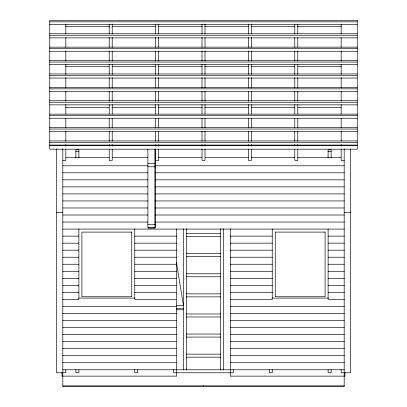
<?xml version="1.0" encoding="UTF-8"?>
<svg xmlns="http://www.w3.org/2000/svg" width="407" height="407" viewBox="0 0 407 407"><rect width="100%" height="100%" fill="white"/><g stroke="black" fill="none" stroke-linecap="round" stroke-linejoin="round"><path stroke-width="0.61" d="M49.751 21.856L357.249 21.856M49.751 24.466L357.249 24.466M65.634 26.44L109.473 26.44M112.011 26.44L155.912 26.43M158.394 26.44L202.233 26.43M204.767 26.43L248.606 26.44M251.088 26.43L294.989 26.44M297.527 26.44L341.366 26.44M49.751 33.75L357.249 33.75M49.751 35.256L357.249 35.256M49.751 37.866L357.249 37.866M49.751 47.146L357.249 47.146M49.751 48.657L357.249 48.657M49.751 51.267L357.249 51.267M49.751 60.546L357.249 60.546M49.751 62.052L357.249 62.052M49.751 64.662L357.249 64.662M65.817 66.646L108.964 66.646M112.134 66.646L155.912 66.646M158.45 66.646L202.233 66.646M204.767 66.646L248.55 66.646M251.088 66.646L294.866 66.646M298.036 66.646L341.183 66.646M49.751 73.947L357.249 73.947M49.751 75.453L357.249 75.453M49.751 78.063L357.249 78.063M49.751 87.342L357.249 87.342M49.751 88.848L357.249 88.848M49.751 91.463L357.249 91.463M49.751 100.743L357.249 100.743M49.751 102.249L357.249 102.249M49.751 104.858L357.249 104.858M65.817 107.509L108.964 107.509M112.134 107.509L155.912 107.509M158.45 107.509L202.233 107.509M204.767 107.509L248.55 107.509M251.088 107.509L294.866 107.509M298.036 107.509L341.183 107.509M49.751 114.138L357.249 114.138M49.751 115.649L357.249 115.649M49.751 118.259L357.249 118.259M49.751 127.539L357.249 127.539M49.751 129.044L357.249 129.044M49.751 131.659L357.249 131.659M49.751 140.939L357.249 140.939M49.751 142.445L357.249 142.445M49.751 145.055L357.249 145.055M49.751 145.721L357.249 145.721M75.88 151.501L78.892 151.501M328.108 151.501L331.12 151.501M65.99 157.402L109.183 157.402M112.357 157.402L147.924 157.402M158.72 157.402L201.913 157.402M205.087 157.402L248.28 157.402M251.455 157.402L294.643 157.402M297.817 157.402L341.01 157.402M62.815 160.389L65.827 160.389L65.827 149.074M344.185 160.389L341.173 160.389L341.173 149.074M147.894 163.69L155.265 163.69M62.815 165.776L147.924 165.776M154.909 165.776L344.185 165.776M147.894 166.794L155.265 166.794M62.815 172.807L147.924 172.807M154.909 172.807L344.185 172.807M62.815 179.843L147.924 179.843M154.909 179.843L344.185 179.843M62.815 186.879L147.924 186.879M154.909 186.879L344.185 186.879M62.815 193.91L147.924 193.91M154.909 193.91L344.185 193.91M62.815 200.946L147.924 200.946M154.909 200.946L344.185 200.946M62.815 207.982L147.924 207.982M154.909 207.982L344.185 207.982M56.451 212.668L62.815 212.668M344.185 212.668L350.549 212.668M62.815 215.013L147.924 215.013M154.909 215.013L344.185 215.013M62.815 222.049L147.924 222.049M154.909 222.049L344.185 222.049M147.894 224.73L155.265 224.73M148.229 227.742L154.93 227.742L154.93 149.196M62.815 229.08L344.185 229.08M186.416 233.572L220.584 233.572M62.815 236.116L78.892 236.116M134.763 236.116L176.704 236.116M230.296 236.116L272.237 236.116M328.108 236.116L344.185 236.116M186.416 236.584L220.584 236.584M62.815 243.152L78.892 243.152M134.763 243.152L176.704 243.152M230.296 243.152L272.237 243.152M328.108 243.152L344.185 243.152M62.815 250.183L78.892 250.183M134.763 250.183L176.704 250.183M230.296 250.183L272.237 250.183M328.108 250.183L344.185 250.183M186.416 253.668L220.584 253.668M186.416 256.685L220.584 256.685M62.815 257.219L78.892 257.219M134.763 257.219L176.704 257.219M230.296 257.219L272.237 257.219M328.108 257.219L344.185 257.219M62.815 264.255L78.892 264.255M134.763 264.255L176.704 264.255M230.296 264.255L272.237 264.255M328.108 264.255L344.185 264.255M62.815 271.286L78.892 271.286M134.763 271.286L176.704 271.286M230.296 271.286L272.237 271.286M328.108 271.286L344.185 271.286M186.416 273.769L220.584 273.769M186.416 276.78L220.584 276.78M62.815 278.322L78.892 278.322M134.763 278.322L176.704 278.322M230.296 278.322L272.237 278.322M328.108 278.322L344.185 278.322M62.815 285.358L78.892 285.358M134.763 285.358L176.704 285.358M230.296 285.358L272.237 285.358M328.108 285.358L344.185 285.358M62.815 292.389L78.892 292.389M134.763 292.389L176.704 292.389M230.296 292.389L272.237 292.389M328.108 292.389L344.185 292.389M186.416 293.864L220.584 293.864M186.416 296.881L220.584 296.881M78.632 298.087L134.946 298.087M272.054 298.087L328.368 298.087M62.815 299.425L78.892 299.425L78.892 228.917M176.704 299.425L134.763 299.425L134.763 228.917M230.296 299.425L272.237 299.425L272.237 228.917M344.185 299.425L328.108 299.425L328.108 228.917M176.47 305.321L183.404 305.321L176.394 262.113M62.815 306.461L176.704 306.461M230.296 306.461L344.185 306.461M176.47 308.333L183.404 308.333M176.47 309.808L183.404 309.808M62.815 313.492L176.704 313.492M230.296 313.492L344.185 313.492M186.416 313.965L220.584 313.965M186.416 316.977L220.584 316.977M62.815 320.528L176.704 320.528M230.296 320.528L344.185 320.528M62.815 327.564L176.704 327.564M230.296 327.564L344.185 327.564M186.416 334.061L220.584 334.061M62.815 334.595L176.704 334.595M230.296 334.595L344.185 334.595M186.416 337.077L220.584 337.077M62.815 341.631L176.704 341.631M230.296 341.631L344.185 341.631M62.815 348.667L176.704 348.667M230.296 348.667L344.185 348.667M186.416 354.156L220.584 354.156M62.815 355.698L176.704 355.698M230.296 355.698L344.185 355.698M186.416 357.173L220.584 357.173M62.815 362.734L176.704 362.734M230.296 362.734L344.185 362.734M62.815 369.77L344.185 369.77M62.815 385.846L344.185 385.846M350.549 148.947L350.549 372.781L341.173 372.781L341.173 369.607M344.988 372.329L344.988 376.134L230.296 376.134L230.296 228.917M344.185 148.947L344.185 386.65L62.815 386.65L62.815 148.947M341.173 24.12L341.173 34.056M341.173 37.586L341.173 47.385M341.173 50.941L341.173 61.116M341.173 64.296L341.173 74.471M341.173 77.651L341.173 88.009M341.173 91.178L341.173 101.333M341.173 104.507L341.173 114.026M341.173 118.345L341.173 127.884M341.173 131.064L341.173 141.321M341.173 144.495L341.173 146.098M331.12 158.018L331.12 149.761L328.108 149.761L328.108 158.018M331.12 369.607L331.12 372.781L328.108 372.781L328.108 369.607M297.792 24.12L297.792 34.056M297.792 37.586L297.792 47.385M297.792 50.941L297.792 61.116M297.792 64.296L297.792 74.471M297.792 77.651L297.792 88.009M297.792 91.178L297.792 101.333M297.792 104.507L297.792 114.026M297.792 118.345L297.792 127.884M297.792 131.064L297.792 141.321M297.792 144.495L297.792 146.098M297.792 149.074L297.792 160.389L294.78 160.389L294.78 149.074M294.78 24.12L294.78 34.056M294.78 37.586L294.78 47.385M294.78 50.941L294.78 61.116M294.78 64.296L294.78 74.471M294.78 77.651L294.78 88.009M294.78 91.178L294.78 101.333M294.78 104.507L294.78 114.026M294.78 118.345L294.78 127.884M294.78 131.064L294.78 141.321M294.78 144.495L294.78 146.098M272.237 369.607L272.237 372.781L269.22 372.781L269.22 369.607M251.399 24.12L251.399 34.056M251.399 37.586L251.399 47.385M251.399 50.941L251.399 61.116M251.399 64.296L251.399 74.471M251.399 77.651L251.399 88.009M251.399 91.178L251.399 101.333M251.399 104.507L251.399 114.026M251.399 118.345L251.399 127.884M251.399 131.064L251.399 141.321M251.399 144.495L251.399 146.098M251.399 149.074L251.399 160.389L248.387 160.389L248.387 149.074M248.387 24.12L248.387 34.056M248.387 37.586L248.387 47.385M248.387 50.941L248.387 61.116M248.387 64.296L248.387 74.471M248.387 77.651L248.387 88.009M248.387 91.178L248.387 101.333M248.387 104.507L248.387 114.026M248.387 118.345L248.387 127.884M248.387 131.064L248.387 141.321M248.387 144.495L248.387 146.098M233.313 369.607L233.313 372.781L173.687 372.781L173.687 369.607M223.596 228.688L223.596 370.075M220.584 228.688L220.584 370.075M205.006 24.12L205.006 34.056M205.006 37.586L205.006 47.385M205.006 50.941L205.006 61.116M205.006 64.296L205.006 74.471M205.006 77.651L205.006 88.009M205.006 91.178L205.006 101.333M205.006 104.507L205.006 114.026M205.006 118.345L205.006 127.884M205.006 131.064L205.006 141.321M205.006 144.495L205.006 146.098M205.006 149.074L205.006 160.389L201.994 160.389L201.994 149.074M203.5 385.846L203.5 386.65M201.994 24.12L201.994 34.056M201.994 37.586L201.994 47.385M201.994 50.941L201.994 61.116M201.994 64.296L201.994 74.471M201.994 77.651L201.994 88.009M201.994 91.178L201.994 101.333M201.994 104.507L201.994 114.026M201.994 118.345L201.994 127.884M201.994 131.064L201.994 141.321M201.994 144.495L201.994 146.098M186.416 228.688L186.416 370.075M183.404 228.688L183.404 370.075M176.704 228.917L176.704 376.134L62.012 376.134L62.012 372.329M158.613 24.12L158.613 34.056M158.613 37.586L158.613 47.385M158.613 50.941L158.613 61.116M158.613 64.296L158.613 74.471M158.613 77.651L158.613 88.009M158.613 91.178L158.613 101.333M158.613 104.507L158.613 114.026M158.613 118.345L158.613 127.884M158.613 131.064L158.613 141.321M158.613 144.495L158.613 146.098M158.613 149.074L158.613 160.389L155.601 160.389L155.601 149.074M155.601 24.12L155.601 34.056M155.601 37.586L155.601 47.385M155.601 50.941L155.601 61.116M155.601 64.296L155.601 74.471M155.601 77.651L155.601 88.009M155.601 91.178L155.601 101.333M155.601 104.507L155.601 114.026M155.601 118.345L155.601 127.884M155.601 131.064L155.601 141.321M155.601 144.495L155.601 146.098M155.265 149.196L155.265 228.078L147.894 228.078L147.894 149.196M137.78 369.607L137.78 372.781L134.763 372.781L134.763 369.607M112.22 24.12L112.22 34.056M112.22 37.586L112.22 47.385M112.22 50.941L112.22 61.116M112.22 64.296L112.22 74.471M112.22 77.651L112.22 88.009M112.22 91.178L112.22 101.333M112.22 104.507L112.22 114.026M112.22 118.345L112.22 127.884M112.22 131.064L112.22 141.321M112.22 144.495L112.22 146.098M112.22 149.074L112.22 160.389L109.208 160.389L109.208 149.074M109.208 24.12L109.208 34.056M109.208 37.586L109.208 47.385M109.208 50.941L109.208 61.116M109.208 64.296L109.208 74.471M109.208 77.651L109.208 88.009M109.208 91.178L109.208 101.333M109.208 104.507L109.208 114.026M109.208 118.345L109.208 127.884M109.208 131.064L109.208 141.321M109.208 144.495L109.208 146.098M78.892 158.018L78.892 149.761L75.88 149.761L75.88 158.018M78.892 369.607L78.892 372.781L75.88 372.781L75.88 369.607M65.827 24.12L65.827 34.056M65.827 37.586L65.827 47.385M65.827 50.941L65.827 61.116M65.827 64.296L65.827 74.471M65.827 77.651L65.827 88.009M65.827 91.178L65.827 101.333M65.827 104.507L65.827 114.026M65.827 118.345L65.827 127.884M65.827 131.064L65.827 141.321M65.827 144.495L65.827 146.098M65.827 369.607L65.827 372.781L56.451 372.781L56.451 148.947M357.249 20.35L49.751 20.35L49.751 149.196L357.249 149.196L357.249 20.35M131.751 232.097L81.909 232.097L81.909 296.744L131.751 296.744L131.751 232.097M325.091 232.097L275.249 232.097L275.249 296.744L325.091 296.744L325.091 232.097"/></g></svg>
